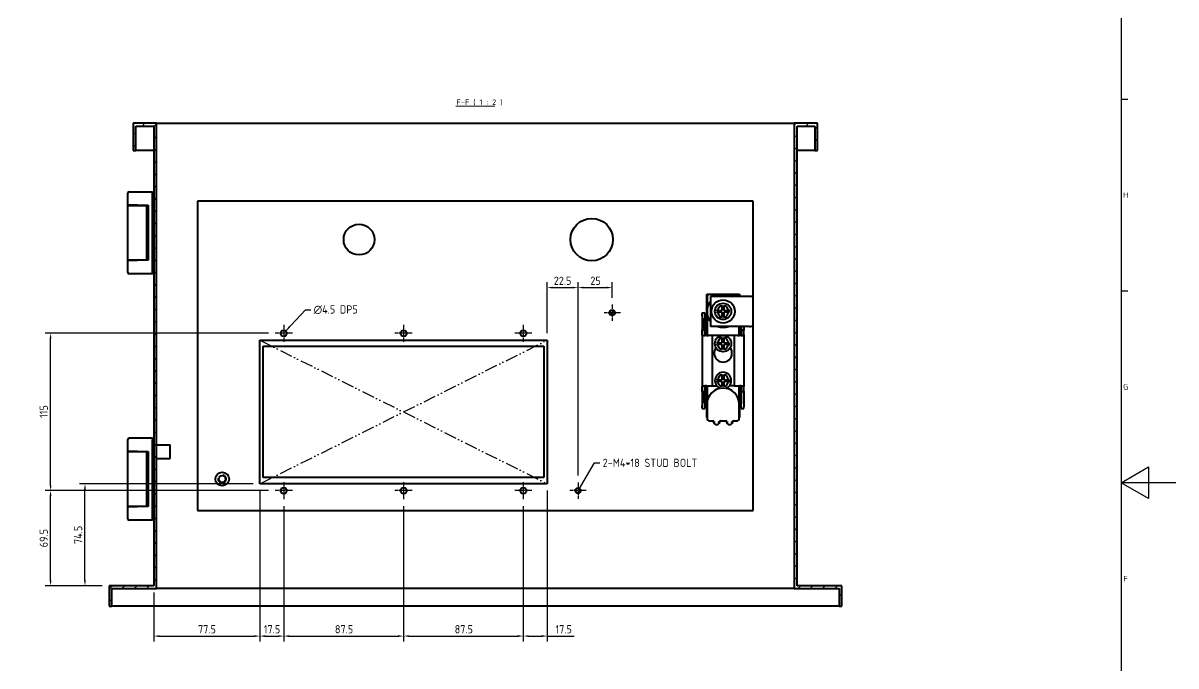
# Model space of a CAD drawing. Header units: millimetres. Extents: x 0 to 2378, y 0 to 1682.
# Drawn here: x 1536 to 2378, y 707 to 1177 of the extents above; entities that cross this region are included whole.
import ezdxf

# ---------------------------------------------------------------- set-up
doc = ezdxf.new("R2010")
doc.units = ezdxf.units.MM
doc.header["$LTSCALE"] = 2
doc.linetypes.add('CHAIN', pattern=[0.3543, 0.2362, -0.0295, 0.0591, -0.0295])
doc.linetypes.add('DASH_DOUBLE_DOT', pattern=[0.4398, 0.24, -0.06, 0.0098, -0.06, 0.01, -0.06])
doc.layers.get('0').update_dxf_attribs({"color": 3, "lineweight": 25})
for name, color, linetype, lineweight in [('가시적인 것(ISO)', 3, 'Continuous', 40), ('가시적인 좁은 것(ISO)', 3, 'Continuous', 35), ('경계(ISO)', 7, 'Continuous', 25), ('기호(ISO)', 5, 'Continuous', 25), ('스케치 형상(ISO)', 3, 'Continuous', 25), ('중심 표식(ISO)', 1, 'Continuous', 25), ('치수(ISO)', 2, 'Continuous', 25), ('해치(ISO)', 7, 'Continuous', 18)]:
    doc.layers.add(name, color=color, linetype=linetype, lineweight=lineweight)
doc.styles.add('문자 텍스트_PSTEK_POSCO', font='isocp.shx')
doc.styles.add('치수 텍스트_PSTEK_POSCO', font='isocp.shx')
doc.styles.add('텍스트 스타일466', font='isocp.shx')
doc.dimstyles.new('치수_PSTEK_POSCO', dxfattribs={"dimscale": 2, "dimtxt": 3, "dimasz": 2, "dimexe": 2, "dimexo": 2.5, "dimgap": 1, "dimtad": 1, "dimrnd": 1e-08, "dimdsep": 46, "dimtxsty": '치수 텍스트_PSTEK_POSCO', "dimcen": 0.09, "dimdle": 10, "dimclrd": 7, "dimclre": 7, "dimclrt": 2, "dimadec": 1, "dimazin": 2, "dimtfac": 1, "dimtmove": 0, "dimatfit": 3, "dimfxl": 0, "dimtolj": 1, "dimlwd": -1, "dimlwe": -1, "dimarcsym": 0})
doc.dimstyles.new('치수_PSTEK_POSCO$7', dxfattribs={"dimscale": 2, "dimtxt": 3, "dimasz": 2, "dimexe": 2, "dimexo": 2.5, "dimgap": 1, "dimtad": 1, "dimrnd": 1e-08, "dimdsep": 46, "dimtxsty": '치수 텍스트_PSTEK_POSCO', "dimcen": 0.09, "dimdle": 10, "dimclrd": 7, "dimclre": 7, "dimclrt": 2, "dimadec": 1, "dimazin": 2, "dimtfac": 1, "dimtmove": 0, "dimatfit": 3, "dimfxl": 0, "dimtolj": 1, "dimlwd": -1, "dimlwe": -1, "dimarcsym": 0})

# ---------------------------------------------------------------- blocks, each defined once
blk = doc.blocks.new('경계 Default Border')
at = {"layer": '경계(ISO)'}
for p, q in [((1169, 560.67), (1171.4, 560.67)), ((1169, 490.58), (1171.4, 490.58))]:
    blk.add_line(p, q, dxfattribs=at)
at = {"layer": '경계(ISO)', "flags": 128}
for points in [[(20, 20), (20, 821), (1169, 821), (1169, 20), (20, 20)], [(1189, 420.5), (1169, 420.5), (1179, 426.27), (1179, 414.73), (1169, 420.5)]]:
    blk.add_lwpolyline(points, dxfattribs=at)
at = {"layer": '경계(ISO)', "color": 2, "char_height": 2, "attachment_point": 7, "style": '문자 텍스트_PSTEK_POSCO'}
for s, insert in [('H', (1169.72, 524.62)), ('G', (1169.72, 454.52)), ('F', (1169.83, 384.46))]:
    blk.add_mtext(s, dxfattribs=dict(at, insert=insert))
blk = doc.blocks.new('*D50')
at = {"layer": 'Defpoints', "color": 0, "transparency": 16777216}
for p in [(1708.63, 840.24), (1726.13, 828.99), (1726.13, 728.97)]:
    blk.add_point(p, dxfattribs=at)
at = {"layer": '치수(ISO)', "color": 7, "transparency": 16777216}
for p, q in [((1708.63, 835.24), (1708.63, 724.97)), ((1726.13, 823.99), (1726.13, 724.97)), ((1712.63, 728.97), (1722.13, 728.97))]:
    blk.add_line(p, q, dxfattribs=at)
for points in [[(1712.63, 729.64), (1712.63, 728.31), (1708.63, 728.97)], [(1722.13, 729.64), (1722.13, 728.31), (1726.13, 728.97)]]:
    blk.add_solid(points, dxfattribs=at)
at = {"layer": '치수(ISO)', "color": 2, "transparency": 16777216, "insert": (1711.53, 733.97), "char_height": 6, "attachment_point": 4, "style": '치수 텍스트_PSTEK_POSCO'}
blk.add_mtext('\\A1;17.5', dxfattribs=at)
blk = doc.blocks.new('*D51')
at = {"layer": 'Defpoints', "color": 0, "transparency": 16777216}
for p in [(1726.13, 828.99), (1813.63, 828.99), (1813.63, 728.97)]:
    blk.add_point(p, dxfattribs=at)
at = {"layer": '치수(ISO)', "color": 7, "transparency": 16777216}
for p, q in [((1726.13, 823.99), (1726.13, 724.97)), ((1813.63, 823.99), (1813.63, 724.97)), ((1730.13, 728.97), (1809.63, 728.97))]:
    blk.add_line(p, q, dxfattribs=at)
for points in [[(1730.13, 729.64), (1730.13, 728.31), (1726.13, 728.97)], [(1809.63, 729.64), (1809.63, 728.31), (1813.63, 728.97)]]:
    blk.add_solid(points, dxfattribs=at)
at = {"layer": '치수(ISO)', "color": 2, "transparency": 16777216, "insert": (1763.47, 733.97), "char_height": 6, "attachment_point": 4, "style": '치수 텍스트_PSTEK_POSCO'}
blk.add_mtext('\\A1;87.5', dxfattribs=at)
blk = doc.blocks.new('*D52')
at = {"layer": 'Defpoints', "color": 0, "transparency": 16777216}
for p in [(1813.63, 828.99), (1901.13, 828.99), (1901.13, 728.97)]:
    blk.add_point(p, dxfattribs=at)
at = {"layer": '치수(ISO)', "color": 7, "transparency": 16777216}
for p, q in [((1813.63, 823.99), (1813.63, 724.97)), ((1901.13, 823.99), (1901.13, 724.97)), ((1817.63, 728.97), (1897.13, 728.97))]:
    blk.add_line(p, q, dxfattribs=at)
for points in [[(1817.63, 729.64), (1817.63, 728.31), (1813.63, 728.97)], [(1897.13, 729.64), (1897.13, 728.31), (1901.13, 728.97)]]:
    blk.add_solid(points, dxfattribs=at)
at = {"layer": '치수(ISO)', "color": 2, "transparency": 16777216, "insert": (1850.97, 733.97), "char_height": 6, "attachment_point": 4, "style": '치수 텍스트_PSTEK_POSCO'}
blk.add_mtext('\\A1;87.5', dxfattribs=at)
blk = doc.blocks.new('*D53')
at = {"layer": 'Defpoints', "color": 0, "transparency": 16777216}
for p in [(1918.63, 840.24), (1901.13, 828.99), (1918.63, 728.97)]:
    blk.add_point(p, dxfattribs=at)
at = {"layer": '치수(ISO)', "color": 7, "transparency": 16777216}
for p, q in [((1918.63, 835.24), (1918.63, 724.97)), ((1901.13, 823.99), (1901.13, 724.97)), ((1905.13, 728.97), (1914.63, 728.97)), ((1918.63, 728.97), (1938.27, 728.97))]:
    blk.add_line(p, q, dxfattribs=at)
for points in [[(1905.13, 729.64), (1905.13, 728.31), (1901.13, 728.97)], [(1914.63, 729.64), (1914.63, 728.31), (1918.63, 728.97)]]:
    blk.add_solid(points, dxfattribs=at)
at = {"layer": '치수(ISO)', "color": 2, "transparency": 16777216, "insert": (1924.63, 733.97), "char_height": 6, "attachment_point": 4, "style": '치수 텍스트_PSTEK_POSCO'}
blk.add_mtext('\\A1;17.5', dxfattribs=at)
blk = doc.blocks.new('*D54')
at = {"layer": 'Defpoints', "color": 0, "transparency": 16777216}
for p in [(1941.13, 983.64), (1918.63, 945.24), (1941.13, 841.24)]:
    blk.add_point(p, dxfattribs=at)
at = {"layer": '치수(ISO)', "color": 7, "transparency": 16777216}
for p, q in [((1918.63, 950.24), (1918.63, 987.64)), ((1941.13, 846.24), (1941.13, 987.64)), ((1922.63, 983.64), (1937.13, 983.64))]:
    blk.add_line(p, q, dxfattribs=at)
for points in [[(1922.63, 984.31), (1922.63, 982.98), (1918.63, 983.64)], [(1937.13, 984.31), (1937.13, 982.98), (1941.13, 983.64)]]:
    blk.add_solid(points, dxfattribs=at)
at = {"layer": '치수(ISO)', "color": 2, "transparency": 16777216, "insert": (1923.38, 988.64), "char_height": 6, "attachment_point": 4, "style": '치수 텍스트_PSTEK_POSCO'}
blk.add_mtext('\\A1;22.5', dxfattribs=at)
blk = doc.blocks.new('*D55')
at = {"layer": 'Defpoints', "color": 0, "transparency": 16777216}
for p in [(1966.13, 983.64), (1966.13, 971.24), (1941.13, 841.24)]:
    blk.add_point(p, dxfattribs=at)
at = {"layer": '치수(ISO)', "color": 7, "transparency": 16777216}
for p, q in [((1941.13, 846.24), (1941.13, 987.64)), ((1966.13, 976.24), (1966.13, 987.64)), ((1945.13, 983.64), (1962.13, 983.64))]:
    blk.add_line(p, q, dxfattribs=at)
for points in [[(1945.13, 984.31), (1945.13, 982.98), (1941.13, 983.64)], [(1962.13, 984.31), (1962.13, 982.98), (1966.13, 983.64)]]:
    blk.add_solid(points, dxfattribs=at)
at = {"layer": '치수(ISO)', "color": 2, "transparency": 16777216, "insert": (1950.13, 988.64), "char_height": 6, "attachment_point": 4, "style": '치수 텍스트_PSTEK_POSCO'}
blk.add_mtext('\\A1;25', dxfattribs=at)
blk = doc.blocks.new('*D56')
at = {"layer": 'Defpoints', "color": 0, "transparency": 16777216}
for p in [(1708.63, 840.24), (1631.13, 765.74), (1708.63, 728.97)]:
    blk.add_point(p, dxfattribs=at)
at = {"layer": '치수(ISO)', "color": 7, "transparency": 16777216}
for p, q in [((1708.63, 835.24), (1708.63, 724.97)), ((1631.13, 760.74), (1631.13, 724.97)), ((1635.13, 728.97), (1704.63, 728.97))]:
    blk.add_line(p, q, dxfattribs=at)
for points in [[(1635.13, 729.64), (1635.13, 728.31), (1631.13, 728.97)], [(1704.63, 729.64), (1704.63, 728.31), (1708.63, 728.97)]]:
    blk.add_solid(points, dxfattribs=at)
at = {"layer": '치수(ISO)', "color": 2, "transparency": 16777216, "insert": (1663.45, 733.97), "char_height": 6, "attachment_point": 4, "style": '치수 텍스트_PSTEK_POSCO'}
blk.add_mtext('\\A1;77.5', dxfattribs=at)
blk = doc.blocks.new('*D57')
at = {"layer": 'Defpoints', "color": 0, "transparency": 16777216}
for p in [(1580.85, 840.24), (1708.63, 840.24), (1598.43, 765.74)]:
    blk.add_point(p, dxfattribs=at)
at = {"layer": '치수(ISO)', "color": 7, "transparency": 16777216}
for p, q in [((1703.63, 840.24), (1576.85, 840.24)), ((1580.85, 769.74), (1580.85, 836.24)), ((1593.43, 765.74), (1576.85, 765.74))]:
    blk.add_line(p, q, dxfattribs=at)
for points in [[(1580.19, 836.24), (1581.52, 836.24), (1580.85, 840.24)], [(1580.19, 769.74), (1581.52, 769.74), (1580.85, 765.74)]]:
    blk.add_solid(points, dxfattribs=at)
at = {"layer": '치수(ISO)', "color": 2, "transparency": 16777216, "insert": (1575.85, 796.26), "char_height": 6, "attachment_point": 4, "rotation": 90, "style": '치수 텍스트_PSTEK_POSCO'}
blk.add_mtext('\\A1;74.5', dxfattribs=at)
blk = doc.blocks.new('*D58')
at = {"layer": 'Defpoints', "color": 0, "transparency": 16777216}
for p in [(1555.72, 835.24), (1719.88, 835.24), (1598.43, 765.74)]:
    blk.add_point(p, dxfattribs=at)
at = {"layer": '치수(ISO)', "color": 7, "transparency": 16777216}
for p, q in [((1714.88, 835.24), (1551.72, 835.24)), ((1555.72, 769.74), (1555.72, 831.24)), ((1593.43, 765.74), (1551.72, 765.74))]:
    blk.add_line(p, q, dxfattribs=at)
for points in [[(1555.05, 831.24), (1556.39, 831.24), (1555.72, 835.24)], [(1555.05, 769.74), (1556.39, 769.74), (1555.72, 765.74)]]:
    blk.add_solid(points, dxfattribs=at)
at = {"layer": '치수(ISO)', "color": 2, "transparency": 16777216, "insert": (1550.72, 793.85), "char_height": 6, "attachment_point": 4, "rotation": 90, "style": '치수 텍스트_PSTEK_POSCO'}
blk.add_mtext('\\A1;69.5', dxfattribs=at)
blk = doc.blocks.new('*D59')
at = {"layer": 'Defpoints', "color": 0, "transparency": 16777216}
for p in [(1555.72, 950.24), (1719.88, 950.24), (1719.88, 835.24)]:
    blk.add_point(p, dxfattribs=at)
at = {"layer": '치수(ISO)', "color": 7, "transparency": 16777216}
for p, q in [((1714.88, 950.24), (1551.72, 950.24)), ((1555.72, 839.24), (1555.72, 946.24)), ((1714.88, 835.24), (1551.72, 835.24))]:
    blk.add_line(p, q, dxfattribs=at)
for points in [[(1555.05, 946.24), (1556.39, 946.24), (1555.72, 950.24)], [(1555.05, 839.24), (1556.39, 839.24), (1555.72, 835.24)]]:
    blk.add_solid(points, dxfattribs=at)
at = {"layer": '치수(ISO)', "color": 2, "transparency": 16777216, "insert": (1550.72, 888.43), "char_height": 6, "attachment_point": 4, "rotation": 90, "style": '치수 텍스트_PSTEK_POSCO'}
blk.add_mtext('\\A1;115', dxfattribs=at)

msp = doc.modelspace()

# ---------------------------------------------------------------- hatches: boundary and pattern name
at = {"layer": '해치(ISO)'}
h = msp.add_hatch(dxfattribs=at)
h.set_pattern_fill('ANSI31', color=256, scale=50.8, style=0)
h.set_pattern_definition([(45, (0, 0), (-4.490128, 4.490128), [])])
h.paths.add_polyline_path([(1616.1259, 1103.7371), (1616.1259, 1083.7371), (1618.1259, 1083.7371), (1618.1259, 1101.7371), (1631.1259, 1101.7371), (1631.1259, 765.7371), (1598.4259, 765.7371), (1598.4259, 750.7371), (1600.4259, 750.7371), (1600.4259, 763.7371), (1633.1259, 763.7371), (1633.1259, 1103.7371)])
h.paths.add_polyline_path([(2099.1259, 1103.7371), (2099.1259, 763.7371), (2131.8259, 763.7371), (2131.8259, 750.7371), (2133.8259, 750.7371), (2133.8259, 765.7371), (2101.1259, 765.7371), (2101.1259, 1101.7371), (2114.1259, 1101.7371), (2114.1259, 1083.7371), (2116.1259, 1083.7371), (2116.1259, 1103.7371)])

# ---------------------------------------------------------------- linework, layer by layer
at = {"layer": '가시적인 것(ISO)'}
for p, q in [((1616.1259, 1103.7371), (1616.1259, 1083.7371)), ((1633.1259, 1103.7371), (1616.1259, 1103.7371)), ((1633.1259, 763.7371), (1633.1259, 1103.7371)), ((1633.1259, 1103.7371), (2099.1259, 1103.7371)), ((2099.1259, 1103.7371), (2099.1259, 763.7371)), ((2116.1259, 1103.7371), (2099.1259, 1103.7371)), ((2116.1259, 1083.7371), (2116.1259, 1103.7371)), ((1618.1259, 1083.7371), (1618.1259, 1101.7371)), ((1618.1259, 1101.7371), (1631.1259, 1101.7371)), ((1631.1259, 1101.7371), (1631.1259, 765.7371)), ((2101.1259, 765.7371), (2101.1259, 1101.7371)), ((2101.1259, 1101.7371), (2114.1259, 1101.7371)), ((2114.1259, 1101.7371), (2114.1259, 1083.7371)), ((1616.1259, 1083.7371), (1618.1259, 1083.7371)), ((1631.1259, 1083.7371), (1618.1259, 1083.7371)), ((2114.1259, 1083.7371), (2101.1259, 1083.7371)), ((2114.1259, 1083.7371), (2116.1259, 1083.7371)), ((1619.1259, 1053.7371), (1630.1259, 1053.7371)), ((1630.1259, 1053.7371), (1630.1259, 1052.7371)), ((1630.1259, 1053.2371), (1631.1259, 1053.2371)), ((1612.1259, 1043.8871), (1612.1259, 1052.7371)), ((1630.1259, 994.7371), (1630.1259, 1052.7371)), ((2069.1259, 1046.7371), (1663.1259, 1046.7371)), ((1663.1259, 1046.7371), (1663.1259, 820.7371)), ((2069.1259, 820.7371), (2069.1259, 1046.7371)), ((1619.1259, 1043.8871), (1612.1259, 1043.8871)), ((1612.1259, 1043.7371), (1612.1259, 1043.8871)), ((1612.1259, 1043.7371), (1626.1259, 1043.7371)), ((1612.1259, 1003.7371), (1612.1259, 1043.7371)), ((1619.1259, 1043.8871), (1627.1259, 1043.8871)), ((1626.1259, 1043.8871), (1626.1259, 1043.7371)), ((1626.1259, 1003.7371), (1626.1259, 1043.7371)), ((1627.1259, 1043.8871), (1627.1259, 1003.5871)), ((1626.1259, 1003.7371), (1612.1259, 1003.7371)), ((1612.1259, 1003.5871), (1612.1259, 1003.7371)), ((1612.1259, 1003.5871), (1619.1259, 1003.5871)), ((1612.1259, 994.7371), (1612.1259, 1003.5871)), ((1627.1259, 1003.5871), (1619.1259, 1003.5871)), ((1626.1259, 1003.7371), (1626.1259, 1003.5871)), ((1630.1259, 994.7371), (1630.1259, 993.7371)), ((1630.1259, 994.2371), (1631.1259, 994.2371)), ((1630.1259, 993.7371), (1619.1259, 993.7371)), ((2035.1259, 948.7371), (2035.1259, 978.7371)), ((2035.1259, 978.7371), (2059.1259, 978.7371)), ((2066.1259, 977.2371), (2037.9264, 977.2371)), ((2037.9264, 977.2371), (2037.9264, 955.2371)), ((2042.1259, 977.5104), (2042.1259, 977.2371)), ((2051.6259, 978.0104), (2042.6259, 978.0104)), ((2052.1259, 977.2371), (2052.1259, 977.5104)), ((2059.1259, 978.7371), (2059.1259, 977.2371)), ((2035.4059, 976.122), (2035.4059, 967.3562)), ((2044.7011, 969.9371), (2043.3443, 967.5871)), ((2046.0259, 970.1871), (2045.1341, 970.1871)), ((2046.0259, 970.1871), (2048.2259, 970.1871)), ((2046.5259, 966.8371), (2046.5259, 969.6871)), ((2047.7259, 969.6871), (2047.7259, 966.8371)), ((2049.1178, 970.1871), (2048.2259, 970.1871)), ((2050.9076, 967.5871), (2049.5508, 969.9371)), ((2031.8759, 965.2371), (2033.8759, 965.2371)), ((2031.8759, 963.8828), (2031.8759, 965.2371)), ((2031.8759, 963.8828), (2031.8759, 952.4691)), ((2032.1439, 961.2371), (2032.1439, 952.7371)), ((2033.8759, 965.2371), (2033.8759, 961.2371)), ((2033.8759, 952.7371), (2033.8759, 961.2371)), ((2035.3526, 966.2371), (2035.3526, 948.7371)), ((2042.7092, 966.4871), (2043.3443, 967.5871)), ((2043.3443, 964.8871), (2042.7092, 965.9871)), ((2043.3443, 964.8871), (2044.7011, 962.5371)), ((2043.7773, 966.8371), (2046.5259, 966.8371)), ((2046.5259, 965.6371), (2043.7773, 965.6371)), ((2045.1341, 962.2871), (2046.0259, 962.2871)), ((2046.0259, 967.3371), (2046.5259, 966.8371)), ((2046.0259, 965.1371), (2046.5259, 965.6371)), ((2047.7259, 962.2871), (2046.0259, 962.2871)), ((2046.5259, 962.7871), (2046.5259, 965.6371)), ((2048.2259, 967.3371), (2047.7259, 966.8371)), ((2047.7259, 966.8371), (2050.4746, 966.8371)), ((2048.2259, 965.1371), (2047.7259, 965.6371)), ((2047.7259, 965.6371), (2047.7259, 962.2871)), ((2050.4746, 965.6371), (2047.7259, 965.6371)), ((2047.7259, 962.2871), (2048.2259, 962.2871)), ((2048.2259, 962.2871), (2048.8291, 962.2871)), ((2048.8291, 962.2871), (2049.1178, 962.2871)), ((2049.5508, 962.5371), (2050.9076, 964.8871)), ((2050.9076, 967.5871), (2051.5427, 966.4871)), ((2051.5427, 965.9871), (2050.9076, 964.8871)), ((2031.8759, 949.005), (2031.8759, 952.4691)), ((2032.1439, 952.7371), (2033.8759, 952.7371)), ((2033.8759, 948.7371), (2033.8759, 952.7371)), ((2066.1259, 955.2371), (2037.9264, 955.2371)), ((2058.8993, 948.7371), (2058.8993, 955.2371)), ((2059.1259, 955.2371), (2059.1259, 948.7371)), ((2060.3759, 952.7371), (2060.3759, 955.2371)), ((2060.3759, 952.7371), (2060.3759, 948.7371)), ((2060.3759, 952.7371), (2062.108, 952.7371)), ((2062.108, 955.2371), (2062.108, 952.7371)), ((2062.3759, 955.2371), (2062.3759, 952.4691)), ((2062.3759, 949.005), (2062.3759, 952.4691)), ((1708.6259, 840.2371), (1708.6259, 945.2371)), ((1708.6259, 945.2371), (1918.6259, 945.2371)), ((1918.6259, 945.2371), (1918.6259, 840.2371)), ((2031.8759, 949.005), (2031.8759, 911.4691)), ((2032.1439, 948.7371), (2033.8759, 948.7371)), ((2035.0386, 948.7371), (2033.8759, 948.7371)), ((2035.0386, 948.7371), (2036.4635, 948.7371)), ((2039.1259, 948.7371), (2036.4635, 948.7371)), ((2055.1259, 948.7371), (2039.1259, 948.7371)), ((2039.1259, 948.7371), (2039.1259, 911.7371)), ((2042.7092, 942.9771), (2043.3443, 944.0771)), ((2044.7011, 946.4271), (2043.3443, 944.0771)), ((2046.0259, 946.6771), (2045.1341, 946.6771)), ((2046.0259, 946.6771), (2048.2259, 946.6771)), ((2046.0259, 943.8271), (2046.5259, 943.3271)), ((2046.5259, 943.3271), (2046.5259, 946.1771)), ((2047.7259, 946.1771), (2047.7259, 943.3271)), ((2048.2259, 943.8271), (2047.7259, 943.3271)), ((2049.1178, 946.6771), (2048.2259, 946.6771)), ((2050.9076, 944.0771), (2049.5508, 946.4271)), ((2050.9076, 944.0771), (2051.5427, 942.9771)), ((2057.7884, 948.7371), (2055.1259, 948.7371)), ((2055.1259, 948.7371), (2055.1259, 911.7371)), ((2057.7884, 948.7371), (2059.2133, 948.7371)), ((2060.3759, 948.7371), (2059.2133, 948.7371)), ((2060.3759, 948.7371), (2062.108, 948.7371)), ((2062.3759, 949.005), (2062.3759, 911.4691)), ((1711.1259, 844.7371), (1711.1259, 940.7371)), ((1711.1259, 940.7371), (1916.1259, 940.7371)), ((1916.1259, 940.7371), (1916.1259, 844.7371)), ((2043.3443, 941.3771), (2042.7092, 942.4771)), ((2043.3443, 941.3771), (2044.7011, 939.0271)), ((2043.7773, 943.3271), (2046.5259, 943.3271)), ((2046.5259, 942.1271), (2043.7773, 942.1271)), ((2045.1341, 938.7771), (2046.0259, 938.7771)), ((2046.0259, 941.6271), (2046.5259, 942.1271)), ((2047.7259, 938.7771), (2046.0259, 938.7771)), ((2046.5259, 939.2771), (2046.5259, 942.1271)), ((2047.7259, 943.3271), (2050.4746, 943.3271)), ((2048.2259, 941.6271), (2047.7259, 942.1271)), ((2047.7259, 942.1271), (2047.7259, 938.7771)), ((2050.4746, 942.1271), (2047.7259, 942.1271)), ((2047.7259, 938.7771), (2048.2259, 938.7771)), ((2048.2259, 938.7771), (2048.8291, 938.7771)), ((2048.8291, 938.7771), (2049.1178, 938.7771)), ((2049.5508, 939.0271), (2050.9076, 941.3771)), ((2051.5427, 942.4771), (2050.9076, 941.3771)), ((2044.7011, 919.4271), (2043.3443, 917.0771)), ((2046.0259, 919.6771), (2045.1341, 919.6771)), ((2046.0259, 919.6771), (2048.2259, 919.6771)), ((2046.5259, 916.3271), (2046.5259, 919.1771)), ((2047.7259, 919.1771), (2047.7259, 916.3271)), ((2049.1178, 919.6771), (2048.2259, 919.6771)), ((2050.9076, 917.0771), (2049.5508, 919.4271)), ((2031.8759, 908.005), (2031.8759, 911.4691)), ((2032.1439, 911.7371), (2033.8759, 911.7371)), ((2033.8759, 907.7371), (2033.8759, 911.7371)), ((2035.0386, 911.7371), (2033.8759, 911.7371)), ((2035.0386, 911.7371), (2036.4635, 911.7371)), ((2035.1259, 888.7371), (2035.1259, 911.7371)), ((2035.3526, 911.7371), (2035.3526, 898.4586)), ((2036.4635, 911.7371), (2039.1259, 911.7371)), ((2039.1259, 911.7371), (2042.6449, 911.7371)), ((2042.7092, 915.9771), (2043.3443, 917.0771)), ((2043.3443, 914.3771), (2042.7092, 915.4771)), ((2043.3443, 914.3771), (2044.7011, 912.0271)), ((2043.7773, 916.3271), (2046.5259, 916.3271)), ((2046.5259, 915.1271), (2043.7773, 915.1271)), ((2045.1341, 911.7771), (2046.0259, 911.7771)), ((2046.0259, 916.8271), (2046.5259, 916.3271)), ((2046.0259, 914.6271), (2046.5259, 915.1271)), ((2047.7259, 911.7771), (2046.0259, 911.7771)), ((2046.5259, 912.2771), (2046.5259, 915.1271)), ((2048.2259, 916.8271), (2047.7259, 916.3271)), ((2047.7259, 916.3271), (2050.4746, 916.3271)), ((2048.2259, 914.6271), (2047.7259, 915.1271)), ((2047.7259, 915.1271), (2047.7259, 911.7771)), ((2050.4746, 915.1271), (2047.7259, 915.1271)), ((2047.7259, 911.7771), (2048.2259, 911.7771)), ((2048.2259, 911.7771), (2048.8291, 911.7771)), ((2048.8291, 911.7771), (2049.1178, 911.7771)), ((2049.5508, 912.0271), (2050.9076, 914.3771)), ((2050.9076, 917.0771), (2051.5427, 915.9771)), ((2051.5427, 915.4771), (2050.9076, 914.3771)), ((2055.1259, 911.7371), (2051.607, 911.7371)), ((2055.1259, 911.7371), (2057.7884, 911.7371)), ((2057.7884, 911.7371), (2059.2133, 911.7371)), ((2058.8993, 898.4586), (2058.8993, 911.7371)), ((2059.1259, 911.7371), (2059.1259, 888.7371)), ((2060.3759, 911.7371), (2059.2133, 911.7371)), ((2060.3759, 911.7371), (2060.3759, 907.7371)), ((2060.3759, 911.7371), (2062.108, 911.7371)), ((2062.3759, 908.005), (2062.3759, 911.4691)), ((2031.8759, 908.005), (2031.8759, 896.5913)), ((2032.1439, 907.7371), (2033.8759, 907.7371)), ((2032.1439, 907.7371), (2032.1439, 899.2371)), ((2033.8759, 899.2371), (2033.8759, 907.7371)), ((2060.3759, 899.2371), (2060.3759, 907.7371)), ((2060.3759, 907.7371), (2062.108, 907.7371)), ((2062.108, 907.7371), (2062.108, 899.2371)), ((2062.3759, 908.005), (2062.3759, 896.5913)), ((2031.8759, 895.2371), (2031.8759, 896.5913)), ((2031.8759, 895.2371), (2033.8759, 895.2371)), ((2033.8759, 899.2371), (2033.8759, 895.2371)), ((2035.3526, 898.4586), (2035.3526, 888.2022)), ((2058.8993, 888.2022), (2058.8993, 898.4586)), ((2060.3759, 895.2371), (2060.3759, 899.2371)), ((2060.3759, 895.2371), (2062.3759, 895.2371)), ((2062.3759, 895.2371), (2062.3759, 896.5913)), ((2035.3526, 888.7371), (2035.1259, 888.7371)), ((2037.3526, 886.2022), (2039.6259, 886.2022)), ((2040.1259, 885.7022), (2040.1259, 885.3169)), ((2044.6259, 885.3169), (2044.6259, 885.7022)), ((2045.1259, 886.2022), (2049.1259, 886.2022)), ((2049.6259, 885.7022), (2049.6259, 885.3169)), ((2054.1259, 885.3169), (2054.1259, 885.7022)), ((2054.6259, 886.2022), (2056.8993, 886.2022)), ((2059.1259, 888.7371), (2058.8993, 888.7371)), ((1612.1259, 863.8871), (1612.1259, 872.7371)), ((1619.1259, 873.7371), (1630.1259, 873.7371)), ((1630.1259, 873.7371), (1630.1259, 872.7371)), ((1630.1259, 873.2371), (1631.1259, 873.2371)), ((1630.1259, 814.7371), (1630.1259, 872.7371)), ((1633.1259, 868.7371), (1643.1259, 868.7371)), ((1643.1259, 858.7371), (1643.1259, 868.7371)), ((1619.1259, 863.8871), (1612.1259, 863.8871)), ((1612.1259, 863.7371), (1612.1259, 863.8871)), ((1612.1259, 863.7371), (1626.1259, 863.7371)), ((1612.1259, 823.7371), (1612.1259, 863.7371)), ((1619.1259, 863.8871), (1627.1259, 863.8871)), ((1626.1259, 863.8871), (1626.1259, 863.7371)), ((1626.1259, 823.7371), (1626.1259, 863.7371)), ((1627.1259, 863.8871), (1627.1259, 823.5871)), ((1633.1259, 858.7371), (1643.1259, 858.7371)), ((1916.1259, 844.7371), (1711.1259, 844.7371)), ((1918.6259, 840.2371), (1708.6259, 840.2371)), ((1626.1259, 823.7371), (1612.1259, 823.7371)), ((1612.1259, 823.5871), (1612.1259, 823.7371)), ((1612.1259, 823.5871), (1619.1259, 823.5871)), ((1612.1259, 814.7371), (1612.1259, 823.5871)), ((1627.1259, 823.5871), (1619.1259, 823.5871)), ((1626.1259, 823.7371), (1626.1259, 823.5871)), ((1663.1259, 820.7371), (2069.1259, 820.7371)), ((1630.1259, 813.7371), (1619.1259, 813.7371)), ((1630.1259, 814.7371), (1630.1259, 813.7371)), ((1630.1259, 814.2371), (1631.1259, 814.2371)), ((1631.1259, 765.7371), (1598.4259, 765.7371)), ((1598.4259, 765.7371), (1598.4259, 750.7371)), ((1600.4259, 750.7371), (1600.4259, 763.7371)), ((1600.4259, 763.7371), (1633.1259, 763.7371)), ((2099.1259, 763.7371), (1633.1259, 763.7371)), ((2099.1259, 763.7371), (2131.8259, 763.7371)), ((2133.8259, 765.7371), (2101.1259, 765.7371)), ((2131.8259, 763.7371), (2131.8259, 750.7371)), ((2133.8259, 750.7371), (2133.8259, 765.7371)), ((1598.4259, 750.7371), (1600.4259, 750.7371)), ((2131.8259, 750.7371), (1600.4259, 750.7371)), ((2131.8259, 750.7371), (2133.8259, 750.7371))]:
    msp.add_line(p, q, dxfattribs=at)
for centre, radius in [((1781.1259, 1018.7371), 11.25), ((1951.1259, 1018.7371), 15.5), ((2047.1259, 966.2371), 8.5), ((2047.1259, 966.2371), 6), ((1966.1259, 965.2371), 2), ((1726.1259, 950.2371), 2.25), ((1813.6259, 950.2371), 2.25), ((1901.1259, 950.2371), 2.25), ((2047.1259, 942.7271), 6), ((1681.1259, 843.7371), 5), ((1681.1259, 843.7371), 2.4585), ((1726.1259, 835.2371), 2.25), ((1813.6259, 835.2371), 2.25), ((1901.1259, 835.2371), 2.25), ((1941.1259, 835.2371), 2)]:
    msp.add_circle(centre, radius, dxfattribs=at)
for centre, radius, start, end in [((1613.1259, 1052.7371), 1, 90.0008985, 180), ((1613.1259, 1052.7371), 1, 90, 90.0008985), ((1613.1259, 994.7371), 1, 180, 270), ((2047.1259, 975.1985), 11.7563, 162.4825638, 175.4944066), ((2042.6259, 977.5104), 0.5, 90, 180), ((2051.6259, 977.5104), 0.5, 0, 90), ((2047.1259, 975.1985), 11.7563, 9.9858635, 17.5174362), ((2066.1259, 968.2371), 9, 70.5287794, 90), ((2047.1259, 966.2371), 11.7733, 141.387682, 218.612318), ((2045.1341, 969.6871), 0.5, 90, 150), ((2046.0259, 969.6871), 0.5, 0, 90), ((2048.2259, 969.6871), 0.5, 90, 180), ((2049.1178, 969.6871), 0.5, 30, 90), ((2043.1422, 966.2371), 0.5, 150, 210), ((2043.7773, 967.3371), 0.5, 150, 270), ((2043.7773, 965.1371), 0.5, 90, 210), ((2045.1341, 962.7871), 0.5, 210, 270), ((2046.0259, 962.7871), 0.5, 270, 0), ((2050.4746, 967.3371), 0.5, 270, 30), ((2050.4746, 965.1371), 0.5, 330, 90), ((2051.1097, 966.2371), 0.5, 330, 30), ((2047.1259, 966.2371), 11.7733, 249.1181002, 290.8818998), ((2066.1259, 964.2371), 9, 270, 289.4712206), ((2043.7773, 943.8271), 0.5, 150, 270), ((2045.1341, 946.1771), 0.5, 90, 150), ((2046.0259, 946.1771), 0.5, 0, 90), ((2048.2259, 946.1771), 0.5, 90, 180), ((2049.1178, 946.1771), 0.5, 30, 90), ((2050.4746, 943.8271), 0.5, 270, 30), ((2047.1259, 935.7371), 6.5, 142.665168, 37.334832), ((2043.1422, 942.7271), 0.5, 150, 210), ((2043.7773, 941.6271), 0.5, 90, 210), ((2045.1341, 939.2771), 0.5, 210, 270), ((2046.0259, 939.2771), 0.5, 270, 0), ((2050.4746, 941.6271), 0.5, 330, 90), ((2051.1097, 942.7271), 0.5, 330, 30), ((2047.1259, 915.7271), 6, 289.287396, 250.712604), ((2045.1341, 919.1771), 0.5, 90, 150), ((2046.0259, 919.1771), 0.5, 0, 90), ((2048.2259, 919.1771), 0.5, 90, 180), ((2049.1178, 919.1771), 0.5, 30, 90), ((2047.1259, 898.4586), 11.7733, 0, 180), ((2043.1422, 915.7271), 0.5, 150, 210), ((2043.7773, 916.8271), 0.5, 150, 270), ((2043.7773, 914.6271), 0.5, 90, 210), ((2045.1341, 912.2771), 0.5, 210, 270), ((2046.0259, 912.2771), 0.5, 270, 0), ((2050.4746, 916.8271), 0.5, 270, 30), ((2050.4746, 914.6271), 0.5, 330, 90), ((2051.1097, 915.7271), 0.5, 330, 30), ((2037.3526, 888.2022), 2, 180, 270.0000001), ((2039.6259, 885.7022), 0.5, 0, 90), ((2042.3759, 885.7595), 2.2931, 191.1299144, 348.8700856), ((2045.1259, 885.7022), 0.5, 90, 180), ((2049.1259, 885.7022), 0.5, 0, 90), ((2051.8759, 885.7595), 2.2931, 191.1299144, 348.8700856), ((2054.6259, 885.7022), 0.5, 90, 180), ((2056.8993, 888.2022), 2, 270, 0), ((1613.1259, 872.7371), 1, 90.0008985, 180), ((1613.1259, 872.7371), 1, 90, 90.0008985), ((1613.1259, 814.7371), 1, 180, 270)]:
    msp.add_arc(centre, radius, start, end, dxfattribs=at)
for centre in [(2049.1179, 962.787), (2049.1179, 939.277), (2049.1179, 912.277)]:
    msp.add_ellipse(centre, major_axis=(0.451, 0.2157), ratio=0.99983889, start_param=4.26631111, end_param=5.31364864, dxfattribs=at)
for points, knots in [([(1613.1259, 1053.7371), (1613.1259, 1053.7371), (1613.1553, 1053.7371), (1613.214, 1053.7371), (1613.2179, 1053.7371), (1613.2217, 1053.7371), (1613.2261, 1053.7371), (1613.288, 1053.7371), (1613.3777, 1053.7371), (1613.4952, 1053.7371), (1613.5119, 1053.7371), (1613.5286, 1053.7371), (1613.5472, 1053.7371), (1613.659, 1053.7371), (1613.7914, 1053.7371), (1613.9443, 1053.7371), (1613.9952, 1053.7371), (1614.0474, 1053.7371), (1614.104, 1053.7371), (1614.3304, 1053.7371), (1614.5907, 1053.7371), (1614.8833, 1053.7371), (1615.1393, 1053.7371), (1615.4162, 1053.7371), (1615.7138, 1053.7371), (1615.7564, 1053.7371), (1615.8003, 1053.7371), (1615.8427, 1053.7371), (1616.1394, 1053.7371), (1616.4508, 1053.7371), (1616.7768, 1053.7371), (1616.8233, 1053.7371), (1616.8722, 1053.7371), (1616.9174, 1053.7371), (1617.2563, 1053.7371), (1617.6047, 1053.7371), (1617.9625, 1053.7371), (1617.9863, 1053.7371), (1618.0116, 1053.7371), (1618.0342, 1053.7371), (1618.3945, 1053.7371), (1618.7584, 1053.7371), (1619.1259, 1053.7371)], [0.5, 0.5, 0.5, 0.5, 0.55859375, 0.55859375, 0.55859375, 0.5625, 0.5625, 0.5625, 0.6171875, 0.6171875, 0.6171875, 0.625, 0.625, 0.625, 0.671875, 0.671875, 0.671875, 0.6875, 0.6875, 0.6875, 0.75, 0.75, 0.75, 0.8046875, 0.8046875, 0.8046875, 0.8125, 0.8125, 0.8125, 0.8671875, 0.8671875, 0.8671875, 0.875, 0.875, 0.875, 0.93359375, 0.93359375, 0.93359375, 0.9375, 0.9375, 0.9375, 1, 1, 1, 1]), ([(1619.1259, 993.7371), (1618.7817, 993.7371), (1618.4404, 993.7371), (1618.1018, 993.7371), (1618.0793, 993.7371), (1618.0581, 993.7371), (1618.0342, 993.7371), (1617.6996, 993.7371), (1617.3728, 993.7371), (1617.0537, 993.7371), (1617.0081, 993.7371), (1616.9645, 993.7371), (1616.9174, 993.7371), (1616.6348, 993.7371), (1616.3627, 993.7371), (1616.101, 993.7371), (1616.0137, 993.7371), (1615.9293, 993.7371), (1615.8427, 993.7371), (1615.4963, 993.7371), (1615.1759, 993.7371), (1614.8833, 993.7371), (1614.6272, 993.7371), (1614.3963, 993.7371), (1614.1906, 993.7371), (1614.1612, 993.7371), (1614.1317, 993.7371), (1614.104, 993.7371), (1613.9099, 993.7371), (1613.7436, 993.7371), (1613.6049, 993.7371), (1613.5851, 993.7371), (1613.5651, 993.7371), (1613.5472, 993.7371), (1613.413, 993.7371), (1613.3105, 993.7371), (1613.2398, 993.7371), (1613.2351, 993.7371), (1613.2303, 993.7371), (1613.2261, 993.7371), (1613.1594, 993.7371), (1613.1393, 993.7371), (1613.1259, 993.7371)], [0, 0, 0, 0, 0.05859375, 0.05859375, 0.05859375, 0.0625, 0.0625, 0.0625, 0.1171875, 0.1171875, 0.1171875, 0.125, 0.125, 0.125, 0.171875, 0.171875, 0.171875, 0.1875, 0.1875, 0.1875, 0.25, 0.25, 0.25, 0.3046875, 0.3046875, 0.3046875, 0.3125, 0.3125, 0.3125, 0.3671875, 0.3671875, 0.3671875, 0.375, 0.375, 0.375, 0.43359375, 0.43359375, 0.43359375, 0.4375, 0.4375, 0.4375, 0.5, 0.5, 0.5, 0.5]), ([(2035.4059, 976.122), (2035.3973, 976.1224), (2035.3842, 976.1229), (2035.3421, 976.1245), (2035.2999, 976.1262), (2035.2372, 976.1286), (2035.1575, 976.1317), (2035.1473, 976.1321), (2035.1367, 976.1326), (2035.1259, 976.133)], [0, 0, 0, 0, 0.2, 0.2, 0.2, 0.4, 0.4, 0.4, 0.425718608, 0.425718608, 0.425718608, 0.425718608]), ([(2032.1439, 961.2371), (2032.1439, 961.7248), (2032.0817, 962.2378), (2031.9433, 963.1444), (2031.8762, 963.5457), (2031.8759, 963.8828)], [-0.612669946, -0.612669946, -0.612669946, -0.612669946, -0.466363989, -0.466363989, -0.33262756, -0.33262756, -0.33262756, -0.33262756]), ([(2031.8759, 952.4691), (2031.8759, 952.5529), (2031.893, 952.6234), (2031.9764, 952.7138), (2032.0433, 952.7342), (2032.1305, 952.737), (2032.1372, 952.7371), (2032.1439, 952.7371)], [0.724350563, 0.724350563, 0.724350563, 0.724350563, 0.774624716, 0.774624716, 0.82489887, 0.82489887, 0.82888396, 0.82888396, 0.82888396, 0.82888396]), ([(2062.108, 952.7371), (2062.1147, 952.7371), (2062.1214, 952.737), (2062.2086, 952.7342), (2062.2755, 952.7138), (2062.3589, 952.6234), (2062.3759, 952.5529), (2062.3759, 952.4691)], [-0.82888396, -0.82888396, -0.82888396, -0.82888396, -0.82489887, -0.82489887, -0.774624716, -0.774624716, -0.724350563, -0.724350563, -0.724350563, -0.724350563]), ([(2032.1439, 948.7371), (2032.1372, 948.7371), (2032.1305, 948.7372), (2032.0433, 948.74), (2031.9764, 948.7604), (2031.893, 948.8508), (2031.8759, 948.9213), (2031.8759, 949.005)], [0.201528661, 0.201528661, 0.201528661, 0.201528661, 0.205513751, 0.205513751, 0.255787905, 0.255787905, 0.306062058, 0.306062058, 0.306062058, 0.306062058]), ([(2062.3759, 949.005), (2062.3759, 948.9213), (2062.3589, 948.8508), (2062.2755, 948.7604), (2062.2086, 948.74), (2062.1214, 948.7372), (2062.1147, 948.7371), (2062.108, 948.7371)], [-0.306062058, -0.306062058, -0.306062058, -0.306062058, -0.255787905, -0.255787905, -0.205513751, -0.205513751, -0.201528661, -0.201528661, -0.201528661, -0.201528661]), ([(2031.8759, 911.4691), (2031.8759, 911.5529), (2031.893, 911.6234), (2031.9764, 911.7138), (2032.0433, 911.7342), (2032.1305, 911.737), (2032.1372, 911.7371), (2032.1439, 911.7371)], [0.715873412, 0.715873412, 0.715873412, 0.715873412, 0.766147565, 0.766147565, 0.816421718, 0.816421718, 0.820406809, 0.820406809, 0.820406809, 0.820406809]), ([(2062.108, 911.7371), (2062.1918, 911.7371), (2062.2623, 911.7201), (2062.3527, 911.6366), (2062.3731, 911.5698), (2062.3758, 911.4825), (2062.3759, 911.4759), (2062.3759, 911.4691)], [-0.306062058, -0.306062058, -0.306062058, -0.306062058, -0.255787905, -0.255787905, -0.205513751, -0.205513751, -0.201528661, -0.201528661, -0.201528661, -0.201528661]), ([(2032.1439, 907.7371), (2032.1372, 907.7371), (2032.1305, 907.7372), (2032.0433, 907.74), (2031.9764, 907.7604), (2031.893, 907.8508), (2031.8759, 907.9213), (2031.8759, 908.005)], [0.201528661, 0.201528661, 0.201528661, 0.201528661, 0.205513751, 0.205513751, 0.255787905, 0.255787905, 0.306062058, 0.306062058, 0.306062058, 0.306062058]), ([(2062.3759, 908.005), (2062.3759, 907.9983), (2062.3758, 907.9917), (2062.3731, 907.9044), (2062.3527, 907.8376), (2062.2623, 907.7541), (2062.1918, 907.7371), (2062.108, 907.7371)], [0.201528661, 0.201528661, 0.201528661, 0.201528661, 0.205513751, 0.205513751, 0.255787905, 0.255787905, 0.306062058, 0.306062058, 0.306062058, 0.306062058]), ([(2031.8759, 896.5913), (2031.8762, 896.9285), (2031.9433, 897.3298), (2032.0817, 898.2364), (2032.1439, 898.7494), (2032.1439, 899.2371)], [-0.892712332, -0.892712332, -0.892712332, -0.892712332, -0.758975903, -0.758975903, -0.612669946, -0.612669946, -0.612669946, -0.612669946]), ([(2062.108, 899.2371), (2062.108, 898.7525), (2062.1694, 898.2425), (2062.3077, 897.3347), (2062.3757, 896.9303), (2062.3759, 896.5913)], [1.22288463, 1.22288463, 1.22288463, 1.22288463, 1.368260203, 1.368260203, 1.502834072, 1.502834072, 1.502834072, 1.502834072]), ([(2040.1259, 885.3169), (2040.1325, 885.3175), (2040.1422, 885.3185), (2040.1743, 885.3216), (2040.2064, 885.3248), (2040.2543, 885.3295), (2040.3158, 885.3358), (2040.3772, 885.342), (2040.452, 885.3498), (2040.5371, 885.3589), (2040.6221, 885.3681), (2040.7176, 885.3787), (2040.8176, 885.3904), (2040.9175, 885.4021), (2041.0219, 885.4148), (2041.1259, 885.4284)], [0, 0, 0, 0, 0.2, 0.2, 0.2, 0.4, 0.4, 0.4, 0.6, 0.6, 0.6, 0.8, 0.8, 0.8, 1, 1, 1, 1]), ([(2044.6259, 885.3169), (2044.6194, 885.3175), (2044.6096, 885.3185), (2044.5776, 885.3216), (2044.5455, 885.3248), (2044.4975, 885.3295), (2044.4361, 885.3358), (2044.3747, 885.342), (2044.2999, 885.3498), (2044.2148, 885.3589), (2044.1298, 885.3681), (2044.0343, 885.3787), (2043.9343, 885.3904), (2043.8344, 885.4021), (2043.73, 885.4148), (2043.6259, 885.4284)], [0, 0, 0, 0, 0.2, 0.2, 0.2, 0.4, 0.4, 0.4, 0.6, 0.6, 0.6, 0.8, 0.8, 0.8, 1, 1, 1, 1]), ([(2049.6259, 885.3169), (2049.6325, 885.3175), (2049.6422, 885.3185), (2049.6743, 885.3216), (2049.7064, 885.3248), (2049.7543, 885.3295), (2049.8158, 885.3358), (2049.8772, 885.342), (2049.952, 885.3498), (2050.0371, 885.3589), (2050.1221, 885.3681), (2050.2176, 885.3787), (2050.3176, 885.3904), (2050.4175, 885.4021), (2050.5219, 885.4148), (2050.6259, 885.4284)], [0, 0, 0, 0, 0.2, 0.2, 0.2, 0.4, 0.4, 0.4, 0.6, 0.6, 0.6, 0.8, 0.8, 0.8, 1, 1, 1, 1]), ([(2054.1259, 885.3169), (2054.1194, 885.3175), (2054.1096, 885.3185), (2054.0776, 885.3216), (2054.0455, 885.3248), (2053.9975, 885.3295), (2053.9361, 885.3358), (2053.8747, 885.342), (2053.7999, 885.3498), (2053.7148, 885.3589), (2053.6298, 885.3681), (2053.5343, 885.3787), (2053.4343, 885.3904), (2053.3344, 885.4021), (2053.23, 885.4148), (2053.1259, 885.4284)], [0, 0, 0, 0, 0.2, 0.2, 0.2, 0.4, 0.4, 0.4, 0.6, 0.6, 0.6, 0.8, 0.8, 0.8, 1, 1, 1, 1]), ([(1613.1259, 873.7371), (1613.1259, 873.7371), (1613.1553, 873.7371), (1613.214, 873.7371), (1613.2179, 873.7371), (1613.2217, 873.7371), (1613.2261, 873.7371), (1613.288, 873.7371), (1613.3777, 873.7371), (1613.4952, 873.7371), (1613.5119, 873.7371), (1613.5286, 873.7371), (1613.5472, 873.7371), (1613.659, 873.7371), (1613.7914, 873.7371), (1613.9443, 873.7371), (1613.9952, 873.7371), (1614.0474, 873.7371), (1614.104, 873.7371), (1614.3304, 873.7371), (1614.5907, 873.7371), (1614.8833, 873.7371), (1615.1393, 873.7371), (1615.4162, 873.7371), (1615.7138, 873.7371), (1615.7564, 873.7371), (1615.8003, 873.7371), (1615.8427, 873.7371), (1616.1394, 873.7371), (1616.4508, 873.7371), (1616.7768, 873.7371), (1616.8233, 873.7371), (1616.8722, 873.7371), (1616.9174, 873.7371), (1617.2563, 873.7371), (1617.6047, 873.7371), (1617.9625, 873.7371), (1617.9863, 873.7371), (1618.0116, 873.7371), (1618.0342, 873.7371), (1618.3945, 873.7371), (1618.7584, 873.7371), (1619.1259, 873.7371)], [0.5, 0.5, 0.5, 0.5, 0.55859375, 0.55859375, 0.55859375, 0.5625, 0.5625, 0.5625, 0.6171875, 0.6171875, 0.6171875, 0.625, 0.625, 0.625, 0.671875, 0.671875, 0.671875, 0.6875, 0.6875, 0.6875, 0.75, 0.75, 0.75, 0.8046875, 0.8046875, 0.8046875, 0.8125, 0.8125, 0.8125, 0.8671875, 0.8671875, 0.8671875, 0.875, 0.875, 0.875, 0.93359375, 0.93359375, 0.93359375, 0.9375, 0.9375, 0.9375, 1, 1, 1, 1]), ([(1619.1259, 813.7371), (1618.7817, 813.7371), (1618.4404, 813.7371), (1618.1018, 813.7371), (1618.0793, 813.7371), (1618.0581, 813.7371), (1618.0342, 813.7371), (1617.6996, 813.7371), (1617.3728, 813.7371), (1617.0537, 813.7371), (1617.0081, 813.7371), (1616.9645, 813.7371), (1616.9174, 813.7371), (1616.6348, 813.7371), (1616.3627, 813.7371), (1616.101, 813.7371), (1616.0137, 813.7371), (1615.9293, 813.7371), (1615.8427, 813.7371), (1615.4963, 813.7371), (1615.1759, 813.7371), (1614.8833, 813.7371), (1614.6272, 813.7371), (1614.3963, 813.7371), (1614.1906, 813.7371), (1614.1612, 813.7371), (1614.1317, 813.7371), (1614.104, 813.7371), (1613.9099, 813.7371), (1613.7436, 813.7371), (1613.6049, 813.7371), (1613.5851, 813.7371), (1613.5651, 813.7371), (1613.5472, 813.7371), (1613.413, 813.7371), (1613.3105, 813.7371), (1613.2398, 813.7371), (1613.2351, 813.7371), (1613.2303, 813.7371), (1613.2261, 813.7371), (1613.1594, 813.7371), (1613.1393, 813.7371), (1613.1259, 813.7371)], [0, 0, 0, 0, 0.05859375, 0.05859375, 0.05859375, 0.0625, 0.0625, 0.0625, 0.1171875, 0.1171875, 0.1171875, 0.125, 0.125, 0.125, 0.171875, 0.171875, 0.171875, 0.1875, 0.1875, 0.1875, 0.25, 0.25, 0.25, 0.3046875, 0.3046875, 0.3046875, 0.3125, 0.3125, 0.3125, 0.3671875, 0.3671875, 0.3671875, 0.375, 0.375, 0.375, 0.43359375, 0.43359375, 0.43359375, 0.4375, 0.4375, 0.4375, 0.5, 0.5, 0.5, 0.5])]:
    msp.add_open_spline(points, degree=3, knots=knots, dxfattribs=at)
at = {"layer": '가시적인 좁은 것(ISO)'}
for centre, radius in [((1966.1259, 965.2371), 1.582), ((1681.1259, 843.7371), 3), ((1941.1259, 835.2371), 1.582)]:
    msp.add_arc(centre, radius, 170, 80, dxfattribs=at)
at = {"layer": '기호(ISO)', "color": 7, "lineweight": 18}
msp.add_line((1851.8995, 1116.2948), (1880.3524, 1116.2948), dxfattribs=at)
at = {"layer": '스케치 형상(ISO)', "color": 6, "linetype": 'DASH_DOUBLE_DOT', "ltscale": 19.066065}
for p, q in [((1708.6259, 945.2371), (1918.6259, 840.2371)), ((1708.6259, 840.2371), (1918.6259, 945.2371))]:
    msp.add_line(p, q, dxfattribs=at)
at = {"layer": '중심 표식(ISO)', "linetype": 'CHAIN', "ltscale": 6.667144}
for p, q in [((1966.1259, 971.2371), (1966.1259, 959.2371)), ((1972.1259, 965.2371), (1960.1259, 965.2371)), ((1947.1259, 835.2371), (1935.1259, 835.2371)), ((1941.1259, 841.2371), (1941.1259, 829.2371))]:
    msp.add_line(p, q, dxfattribs=at)
at = {"layer": '중심 표식(ISO)', "linetype": 'CHAIN', "ltscale": 6.944946}
for p, q in [((1726.1259, 956.4871), (1726.1259, 943.9871)), ((1813.6259, 956.4871), (1813.6259, 943.9871)), ((1901.1259, 956.4871), (1901.1259, 943.9871)), ((1732.3759, 950.2371), (1719.8759, 950.2371)), ((1819.8759, 950.2371), (1807.3759, 950.2371)), ((1907.3759, 950.2371), (1894.8759, 950.2371)), ((1732.3759, 835.2371), (1719.8759, 835.2371)), ((1726.1259, 841.4871), (1726.1259, 828.9871)), ((1819.8759, 835.2371), (1807.3759, 835.2371)), ((1813.6259, 841.4871), (1813.6259, 828.9871)), ((1907.3759, 835.2371), (1894.8759, 835.2371)), ((1901.1259, 841.4871), (1901.1259, 828.9871))]:
    msp.add_line(p, q, dxfattribs=at)

# ---------------------------------------------------------------- block references
at = {"xscale": 2, "yscale": 2, "zscale": 2}
msp.add_blockref('경계 Default Border', (0, 0), dxfattribs=at)

# ---------------------------------------------------------------- texts
at = {"layer": '기호(ISO)', "color": 7, "insert": (1852.3155, 1116.7371), "char_height": 4, "attachment_point": 7, "style": '텍스트 스타일466'}
msp.add_mtext('F-F ( 1 : 2 )', dxfattribs=at)
at = {"layer": '기호(ISO)', "color": 2, "insert": (1747.9223, 967.4629), "char_height": 6, "width": 37.098402, "attachment_point": 4, "line_spacing_factor": 0.525, "style": '치수 텍스트_PSTEK_POSCO'}
msp.add_mtext('{\\fAIGDT|b0|i0;\\H6.0000;n\\fisocp|b0|i0;\\H6.0000;4.5 DP5}', dxfattribs=at)
at = {"layer": '기호(ISO)', "color": 2, "insert": (1959.1313, 855.5803), "char_height": 6, "width": 80.696068, "attachment_point": 4, "style": '치수 텍스트_PSTEK_POSCO'}
msp.add_mtext('{\\fISOCP|b0|i0;\\H6.0000;2-M4*18 STUD BOLT}', dxfattribs=at)

# ---------------------------------------------------------------- dimensions: what is measured, and where the dimension line sits
at = {"layer": '치수(ISO)', "color": 7}
for base, p1, p2, angle, override, picture, middle in [((1941.1259, 983.6441), (1918.6259, 945.2371), (1941.1259, 841.2371), 180, {"dimdec": 2, "dimtp": 0, "dimtm": 0, "dimtdec": 2, "dimtofl": 0, "dimatfit": 1}, '*D54', (1929.8759, 983.6441)), ((1966.1259, 983.6441), (1941.1259, 841.2371), (1966.1259, 971.2371), 180, {"dimdec": 2, "dimtp": 0, "dimtm": 0, "dimtdec": 2, "dimtofl": 0, "dimatfit": 1}, '*D55', (1953.6259, 983.6441)), ((1555.7206, 950.2371), (1719.8759, 835.2371), (1719.8759, 950.2371), 90, {"dimdec": 2, "dimtp": 0, "dimtm": 0, "dimtdec": 2, "dimtofl": 0, "dimatfit": 1}, '*D59', (1555.7206, 892.7571)), ((1555.7206, 835.2371), (1598.4259, 765.7371), (1719.8759, 835.2371), 90, {"dimdec": 2, "dimtp": 0, "dimtm": 0, "dimtdec": 2, "dimtofl": 0, "dimatfit": 1}, '*D58', (1555.7206, 800.4671)), ((1580.852, 840.2371), (1598.4259, 765.7371), (1708.6259, 840.2371), 90, {"dimdec": 2, "dimtp": 0, "dimtm": 0, "dimtdec": 2, "dimtofl": 0, "dimatfit": 1}, '*D57', (1580.852, 802.9871)), ((1708.6259, 728.9735), (1631.1259, 765.7371), (1708.6259, 840.2371), 180, {"dimdec": 2, "dimtp": 0, "dimtm": 0, "dimtdec": 2, "dimtofl": 0, "dimatfit": 1}, '*D56', (1669.8759, 728.9735)), ((1726.1259, 728.9735), (1708.6259, 840.2371), (1726.1259, 828.9871), 180, {"dimdec": 2, "dimtp": 0, "dimtm": 0, "dimtdec": 2, "dimtofl": 0, "dimatfit": 1}, '*D50', (1717.3559, 728.9735)), ((1918.6259, 728.9735), (1901.1259, 828.9871), (1918.6259, 840.2371), 180, {"dimdec": 2, "dimtp": 0, "dimtm": 0, "dimtdec": 2, "dimtofl": 0, "dimatfit": 2}, '*D53', (1930.4502, 728.9735)), ((1813.6259, 728.9735), (1726.1259, 828.9871), (1813.6259, 828.9871), 180, {"dimdec": 2, "dimtp": 0, "dimtm": 0, "dimtdec": 2, "dimtofl": 0, "dimatfit": 1}, '*D51', (1769.8959, 728.9735)), ((1901.1259, 728.9735), (1813.6259, 828.9871), (1901.1259, 828.9871), 180, {"dimdec": 2, "dimtp": 0, "dimtm": 0, "dimtdec": 2, "dimtofl": 0, "dimatfit": 1}, '*D52', (1857.3959, 728.9735))]:
    dim = msp.add_linear_dim(base=base, p1=p1, p2=p2, angle=angle, dimstyle='치수_PSTEK_POSCO', override=override, dxfattribs=at)
    dim.commit()
    dim.dimension.update_dxf_attribs({"geometry": picture, "text_midpoint": middle, "dimtype": 160})

# ---------------------------------------------------------------- leaders
at = {"layer": '기호(ISO)', "color": 7, "annotation_type": 0, "has_hookline": 1, "hookline_direction": 0}
for points, text_width in [([(1727.5608, 951.9702), (1741.9223, 967.4629), (1745.9223, 967.4629)], 35.554), ([(1942.1834, 836.9347), (1953.1313, 855.5803), (1957.1313, 855.5803)], 78.8003)]:
    msp.add_leader(points, dimstyle='치수_PSTEK_POSCO$7', override={"dimtad": 0}, dxfattribs=dict(at, text_width=text_width))

doc.saveas('drawing.dxf')
